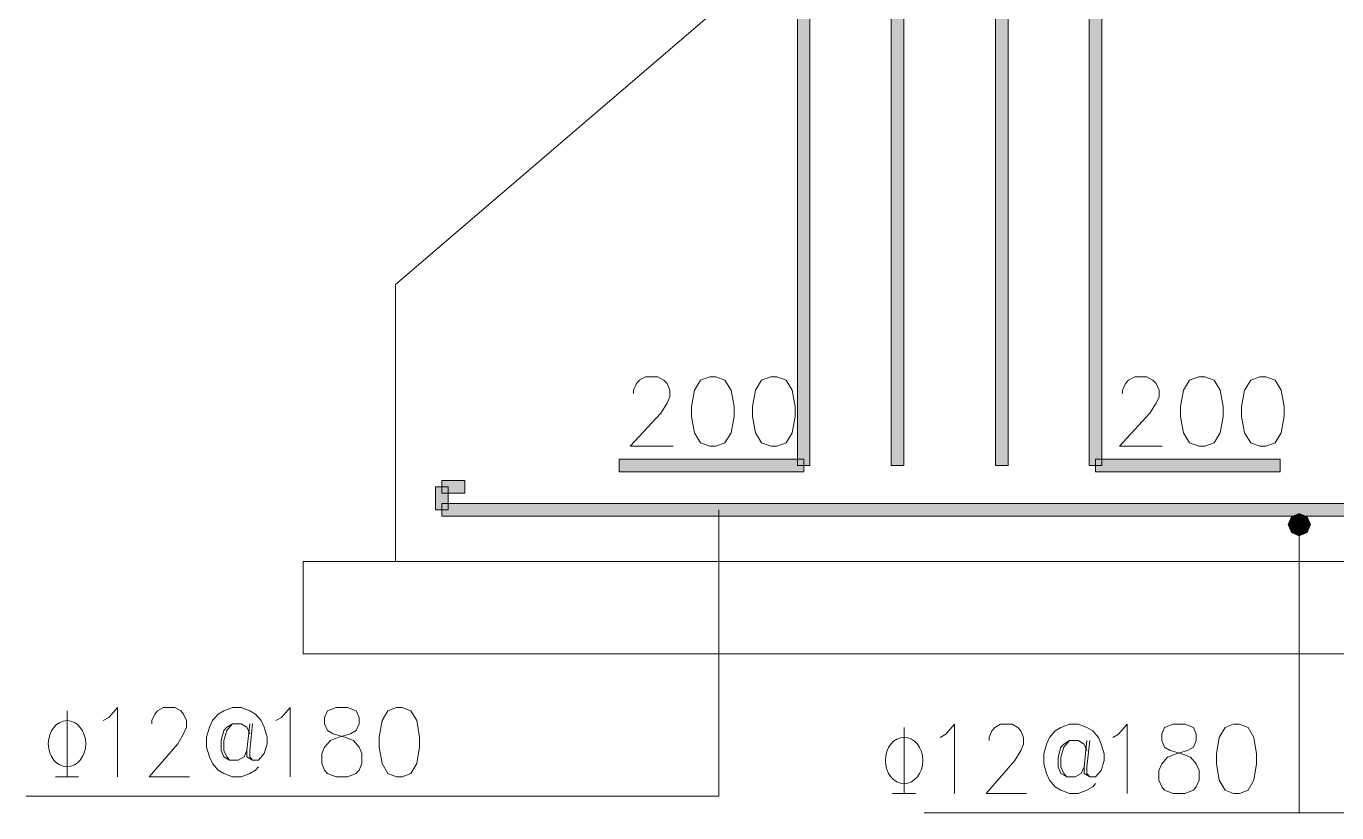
# Model space of a CAD drawing. Header units: millimetres. Extents: x 0 to 586, y 0 to 414.
# Drawn here: x 387.39 to 434.02, y 298.78 to 326.77 of the extents above; entities that cross this region are included whole.
import ezdxf

# ---------------------------------------------------------------- set-up
doc = ezdxf.new("R2010")
doc.units = ezdxf.units.MM

msp = doc.modelspace()

# ---------------------------------------------------------------- hatches: boundary and pattern name
h = msp.add_hatch(color=0)
h.dxf.hatch_style = 2
h.paths.add_polyline_path([(415.275889, 311.135889), (414.834917, 311.135889), (414.834917, 355.176667), (415.275889, 355.176667)])
h = msp.add_hatch(color=0)
h.dxf.hatch_style = 2
h.paths.add_polyline_path([(418.613167, 311.135889), (418.168667, 311.135889), (418.168667, 355.176667), (418.613167, 355.176667)])
h = msp.add_hatch(color=0)
h.dxf.hatch_style = 2
h.paths.add_polyline_path([(422.324389, 311.135889), (421.879889, 311.135889), (421.879889, 355.176667), (422.324389, 355.176667)])
h = msp.add_hatch(color=0)
h.dxf.hatch_style = 2
h.paths.add_polyline_path([(425.661667, 311.135889), (425.217167, 311.135889), (425.217167, 355.176667), (425.661667, 355.176667)])
h = msp.add_hatch(color=0)
h.dxf.hatch_style = 2
h.paths.add_polyline_path([(415.053639, 311.358139), (415.053639, 310.913639), (408.481389, 310.913639), (408.481389, 311.358139)])
h = msp.add_hatch(color=0)
h.dxf.hatch_style = 2
h.paths.add_polyline_path([(425.439417, 310.913639), (425.439417, 311.358139), (432.011667, 311.358139), (432.011667, 310.913639)])
h = msp.add_hatch(color=0)
h.dxf.hatch_style = 2
h.paths.add_polyline_path([(402.395972, 309.558972), (401.951472, 309.558972), (401.951472, 310.380944), (402.395972, 310.380944)])
h = msp.add_hatch(color=0)
h.dxf.hatch_style = 2
h.paths.add_polyline_path([(402.173722, 310.158694), (402.173722, 310.603194), (402.995694, 310.603194), (402.995694, 310.158694)])
h = msp.add_hatch(color=0)
h.dxf.hatch_style = 2
h.paths.add_polyline_path([(402.173722, 309.336722), (402.173722, 309.781222), (487.620028, 309.781222), (487.620028, 309.336722)])
h = msp.add_hatch(color=0)
h.dxf.hatch_style = 2
h.paths.add_polyline_path([(432.410306, 309.312028), (432.293889, 309.033333), (432.689, 309.033333)])
h = msp.add_hatch(color=0)
h.dxf.hatch_style = 2
h.paths.add_polyline_path([(432.689, 309.428444), (432.410306, 309.312028), (432.689, 309.033333)])
h = msp.add_hatch(color=0)
h.dxf.hatch_style = 2
h.paths.add_polyline_path([(432.967694, 309.312028), (432.689, 309.428444), (432.689, 309.033333)])
h = msp.add_hatch(color=0)
h.dxf.hatch_style = 2
h.paths.add_polyline_path([(433.084111, 309.033333), (432.967694, 309.312028), (432.689, 309.033333)])
h = msp.add_hatch(color=0)
h.dxf.hatch_style = 2
h.paths.add_polyline_path([(432.293889, 309.033333), (432.410306, 308.754639), (432.689, 309.033333)])
h = msp.add_hatch(color=0)
h.dxf.hatch_style = 2
h.paths.add_polyline_path([(432.410306, 308.754639), (432.689, 308.638222), (432.689, 309.033333)])
h = msp.add_hatch(color=0)
h.dxf.hatch_style = 2
h.paths.add_polyline_path([(432.689, 308.638222), (432.967694, 308.754639), (432.689, 309.033333)])
h = msp.add_hatch(color=0)
h.dxf.hatch_style = 2
h.paths.add_polyline_path([(432.967694, 308.754639), (433.084111, 309.033333), (432.689, 309.033333)])

# ---------------------------------------------------------------- linework, layer by layer
at = {"color": 0, "lineweight": 0}
for points in [[(415.275889, 311.135889), (414.834917, 311.135889), (414.834917, 355.176667), (415.275889, 355.176667)], [(418.613167, 311.135889), (418.168667, 311.135889), (418.168667, 355.176667), (418.613167, 355.176667)], [(422.324389, 311.135889), (421.879889, 311.135889), (421.879889, 355.176667), (422.324389, 355.176667)], [(425.661667, 311.135889), (425.217167, 311.135889), (425.217167, 355.176667), (425.661667, 355.176667)], [(411.709306, 314.289722), (411.381222, 314.173306), (411.166028, 313.820528), (411.056667, 313.234917), (411.056667, 312.882139), (411.166028, 312.296528), (411.381222, 311.94375), (411.709306, 311.823806), (411.9245, 311.823806), (412.252583, 311.94375), (412.467778, 312.296528), (412.577139, 312.882139), (412.577139, 313.234917), (412.467778, 313.820528), (412.252583, 314.173306), (411.9245, 314.289722)], [(413.882417, 314.289722), (413.554333, 314.173306), (413.339139, 313.820528), (413.229778, 313.234917), (413.229778, 312.882139), (413.339139, 312.296528), (413.554333, 311.94375), (413.882417, 311.823806), (414.097611, 311.823806), (414.425694, 311.94375), (414.640889, 312.296528), (414.75025, 312.882139), (414.75025, 313.234917), (414.640889, 313.820528), (414.425694, 314.173306), (414.097611, 314.289722)], [(429.111833, 314.289722), (428.787278, 314.173306), (428.568556, 313.820528), (428.462722, 313.234917), (428.462722, 312.882139), (428.568556, 312.296528), (428.787278, 311.94375), (429.111833, 311.823806), (429.330556, 311.823806), (429.655111, 311.94375), (429.873833, 312.296528), (429.983194, 312.882139), (429.983194, 313.234917), (429.873833, 313.820528), (429.655111, 314.173306), (429.330556, 314.289722)], [(431.284944, 314.289722), (430.960389, 314.173306), (430.741667, 313.820528), (430.632306, 313.234917), (430.632306, 312.882139), (430.741667, 312.296528), (430.960389, 311.94375), (431.284944, 311.823806), (431.503667, 311.823806), (431.828222, 311.94375), (432.046944, 312.296528), (432.156306, 312.882139), (432.156306, 313.234917), (432.046944, 313.820528), (431.828222, 314.173306), (431.503667, 314.289722)], [(415.053639, 311.358139), (415.053639, 310.913639), (408.481389, 310.913639), (408.481389, 311.358139)], [(425.439417, 310.913639), (425.439417, 311.358139), (432.011667, 311.358139), (432.011667, 310.913639)], [(402.395972, 309.558972), (401.951472, 309.558972), (401.951472, 310.380944), (402.395972, 310.380944)], [(402.173722, 310.158694), (402.173722, 310.603194), (402.995694, 310.603194), (402.995694, 310.158694)], [(402.173722, 309.336722), (402.173722, 309.781222), (487.620028, 309.781222), (487.620028, 309.336722)], [(432.410306, 309.312028), (432.293889, 309.033333), (432.689, 309.033333)], [(432.689, 309.428444), (432.410306, 309.312028), (432.689, 309.033333)], [(432.967694, 309.312028), (432.689, 309.428444), (432.689, 309.033333)], [(433.084111, 309.033333), (432.967694, 309.312028), (432.689, 309.033333)], [(432.293889, 309.033333), (432.410306, 308.754639), (432.689, 309.033333)], [(432.410306, 308.754639), (432.689, 308.638222), (432.689, 309.033333)], [(432.689, 308.638222), (432.967694, 308.754639), (432.689, 309.033333)], [(432.967694, 308.754639), (433.084111, 309.033333), (432.689, 309.033333)], [(397.241889, 304.433111), (492.548333, 304.433111), (492.548333, 307.721), (397.241889, 307.721)], [(398.413111, 302.528111), (398.106194, 302.408167), (398.003889, 302.175333), (398.003889, 301.938972), (398.106194, 301.706139), (398.310806, 301.589722), (398.720028, 301.469778), (399.026944, 301.353361), (399.231556, 301.117), (399.333861, 300.884167), (399.333861, 300.531389), (399.231556, 300.298556), (399.12925, 300.178611), (398.822333, 300.062194), (398.413111, 300.062194), (398.106194, 300.178611), (398.003889, 300.298556), (397.901583, 300.531389), (397.901583, 300.884167), (398.003889, 301.117), (398.2085, 301.353361), (398.515417, 301.469778), (398.924639, 301.589722), (399.12925, 301.706139), (399.231556, 301.938972), (399.231556, 302.175333), (399.12925, 302.408167), (398.822333, 302.528111)], [(400.565056, 302.528111), (400.258139, 302.408167), (400.053528, 302.058917), (399.951222, 301.469778), (399.951222, 301.117), (400.053528, 300.531389), (400.258139, 300.178611), (400.565056, 300.062194), (400.769667, 300.062194), (401.076583, 300.178611), (401.281194, 300.531389), (401.3835, 301.117), (401.3835, 301.469778), (401.281194, 302.058917), (401.076583, 302.408167), (400.769667, 302.528111)], [(428.205194, 301.931917), (427.89475, 301.8155), (427.792444, 301.579139), (427.792444, 301.346306), (427.89475, 301.109944), (428.099361, 300.993528), (428.512111, 300.877111), (428.819028, 300.757167), (429.023639, 300.524333), (429.125944, 300.287972), (429.125944, 299.935194), (429.023639, 299.702361), (428.921333, 299.585944), (428.614417, 299.466), (428.205194, 299.466), (427.89475, 299.585944), (427.792444, 299.702361), (427.690139, 299.935194), (427.690139, 300.287972), (427.792444, 300.524333), (427.997056, 300.757167), (428.3075, 300.877111), (428.716722, 300.993528), (428.921333, 301.109944), (429.023639, 301.346306), (429.023639, 301.579139), (428.921333, 301.8155), (428.614417, 301.931917)], [(430.353611, 301.931917), (430.046694, 301.8155), (429.842083, 301.462722), (429.739778, 300.877111), (429.739778, 300.524333), (429.842083, 299.935194), (430.046694, 299.585944), (430.353611, 299.466), (430.558222, 299.466), (430.865139, 299.585944), (431.06975, 299.935194), (431.172056, 300.524333), (431.172056, 300.877111), (431.06975, 301.462722), (430.865139, 301.8155), (430.558222, 301.931917)]]:
    msp.add_lwpolyline(points, close=True, dxfattribs=at)
for points in [[(400.529778, 317.577611), (412.030333, 327.43775)], [(400.529778, 307.721), (400.529778, 317.577611)], [(408.992917, 313.704111), (408.992917, 313.820528), (409.102278, 314.056889), (409.208111, 314.173306), (409.426833, 314.289722), (409.86075, 314.289722), (410.079472, 314.173306), (410.188833, 314.056889), (410.294667, 313.820528), (410.294667, 313.587694), (410.188833, 313.351333), (409.970111, 312.998556), (408.883556, 311.823806), (410.404028, 311.823806)], [(426.395444, 313.704111), (426.395444, 313.820528), (426.504806, 314.056889), (426.614167, 314.173306), (426.832889, 314.289722), (427.266806, 314.289722), (427.482, 314.173306), (427.591361, 314.056889), (427.700722, 313.820528), (427.700722, 313.587694), (427.591361, 313.351333), (427.376167, 312.998556), (426.289611, 311.823806), (427.810083, 311.823806)], [(412.030333, 309.558972), (412.030333, 299.37075)], [(432.689, 309.033333), (432.689, 298.778083)], [(388.838722, 302.408167), (388.838722, 300.062194)], [(390.119306, 302.058917), (390.323917, 302.175333), (390.630833, 302.528111), (390.630833, 300.062194)], [(391.8585, 301.938972), (391.8585, 302.058917), (391.960806, 302.29175), (392.063111, 302.408167), (392.267722, 302.528111), (392.676944, 302.528111), (392.885083, 302.408167), (392.987389, 302.29175), (393.089694, 302.058917), (393.089694, 301.822556), (392.987389, 301.589722), (392.782778, 301.236944), (391.756194, 300.062194), (393.192, 300.062194)], [(395.340417, 301.938972), (395.238111, 301.000583), (395.238111, 300.76775), (395.442722, 300.647806), (395.647333, 300.647806), (395.851944, 300.884167), (395.95425, 301.236944), (395.95425, 301.469778), (395.851944, 301.822556), (395.749639, 302.058917), (395.545028, 302.29175), (395.340417, 302.408167), (395.0335, 302.528111), (394.726583, 302.528111), (394.419667, 302.408167), (394.215056, 302.29175), (394.010444, 302.058917), (393.908139, 301.822556), (393.805833, 301.469778), (393.805833, 301.117), (393.908139, 300.76775), (394.010444, 300.531389), (394.215056, 300.298556), (394.419667, 300.178611), (394.726583, 300.062194), (395.0335, 300.062194), (395.340417, 300.178611), (395.545028, 300.298556), (395.647333, 300.414972)], [(396.264694, 302.058917), (396.469306, 302.175333), (396.776222, 302.528111), (396.776222, 300.062194)], [(395.340417, 301.589722), (395.238111, 301.822556), (395.0335, 301.938972), (394.726583, 301.938972), (394.521972, 301.822556), (394.419667, 301.706139), (394.317361, 301.353361), (394.317361, 301.000583), (394.419667, 300.76775), (394.624278, 300.647806), (394.931194, 300.647806), (395.135806, 300.76775), (395.238111, 301.000583)], [(394.726583, 301.938972), (394.521972, 301.706139), (394.419667, 301.353361), (394.419667, 301.000583), (394.521972, 300.76775), (394.624278, 300.647806)], [(395.442722, 301.938972), (395.340417, 301.000583), (395.340417, 300.76775), (395.442722, 300.647806)], [(418.627278, 301.8155), (418.627278, 299.466)], [(419.907861, 301.462722), (420.112472, 301.579139), (420.419389, 301.931917), (420.419389, 299.466)], [(421.650583, 301.346306), (421.650583, 301.462722), (421.752889, 301.699083), (421.855194, 301.8155), (422.059806, 301.931917), (422.469028, 301.931917), (422.673639, 301.8155), (422.775944, 301.699083), (422.87825, 301.462722), (422.87825, 301.226361), (422.775944, 300.993528), (422.571333, 300.64075), (421.548278, 299.466), (422.980556, 299.466)], [(425.1325, 301.346306), (425.030194, 300.407917), (425.030194, 300.171556), (425.234806, 300.055139), (425.439417, 300.055139), (425.644028, 300.287972), (425.746333, 300.64075), (425.746333, 300.877111), (425.644028, 301.226361), (425.541722, 301.462722), (425.337111, 301.699083), (425.1325, 301.8155), (424.825583, 301.931917), (424.515139, 301.931917), (424.208222, 301.8155), (424.003611, 301.699083), (423.799, 301.462722), (423.696694, 301.226361), (423.594389, 300.877111), (423.594389, 300.524333), (423.696694, 300.171556), (423.799, 299.935194), (424.003611, 299.702361), (424.208222, 299.585944), (424.515139, 299.466), (424.825583, 299.466), (425.1325, 299.585944), (425.337111, 299.702361), (425.439417, 299.818778)], [(426.05325, 301.462722), (426.257861, 301.579139), (426.564778, 301.931917), (426.564778, 299.466)], [(425.1325, 300.993528), (425.030194, 301.226361), (424.825583, 301.346306), (424.515139, 301.346306), (424.310528, 301.226361), (424.208222, 301.109944), (424.105917, 300.757167), (424.105917, 300.407917), (424.208222, 300.171556), (424.412833, 300.055139), (424.71975, 300.055139), (424.927889, 300.171556), (425.030194, 300.407917)], [(424.515139, 301.346306), (424.310528, 301.109944), (424.208222, 300.757167), (424.208222, 300.407917), (424.310528, 300.171556), (424.412833, 300.055139)], [(425.234806, 301.346306), (425.1325, 300.407917), (425.1325, 300.171556), (425.234806, 300.055139)], [(388.4295, 300.062194), (389.247944, 300.062194)], [(418.218056, 299.466), (419.0365, 299.466)], [(387.385278, 299.37075), (412.030333, 299.37075)], [(445.8335, 298.778083), (419.343417, 298.778083)]]:
    msp.add_lwpolyline(points, dxfattribs=at)
for centre in [(388.838722, 301.236944), (418.627278, 300.64075)]:
    msp.add_ellipse(centre, major_axis=(0, 0.821972), ratio=0.811159, start_param=0, end_param=6.283185, dxfattribs=at)

doc.saveas('drawing.dxf')
